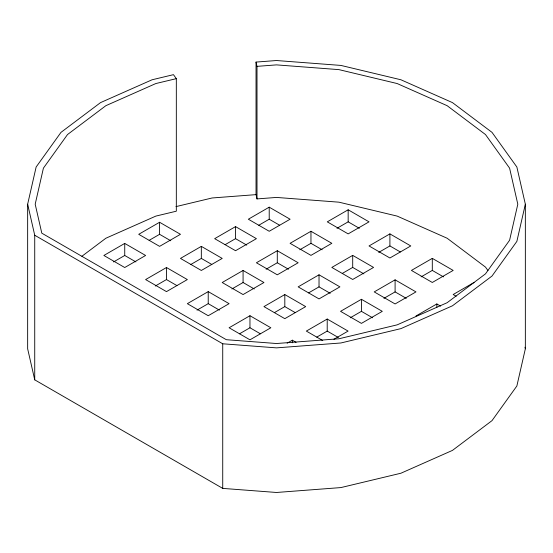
<?xml version="1.0" encoding="UTF-8"?>
<svg xmlns="http://www.w3.org/2000/svg" width="553" height="553" viewBox="0 0 553 553"><rect width="100%" height="100%" fill="white"/><g stroke="black" fill="none" stroke-linecap="round" stroke-linejoin="round"><path stroke-width="0.83" d="M487.953 270.535L485.479 267.092L447.128 238.239L397.158 216.099L338.954 202.177L276.5 197.435L257.007 198.914L256.032 194.635L256.032 62.081L276.5 60.526L340.904 65.42L400.925 79.777L452.465 102.609L492.011 132.361L516.868 167.013L525.35 204.202L525.35 348.798L516.868 385.987L492.011 420.639L452.465 450.391L400.925 473.223L340.904 487.58L276.5 492.474L222.728 488.389L34.728 379.842L27.65 348.798L27.65 204.202L36.132 167.013L60.989 132.361L100.535 102.609L152.075 79.777L173.462 74.662L176.324 78.65L176.324 211.198L155.842 216.099L105.872 238.239L81.899 256.274M525.35 204.202L516.868 241.385L492.011 276.037L452.465 305.788L400.925 328.62L340.904 342.978L276.5 347.872L222.728 343.786L34.728 235.246L27.65 204.202M159.589 222.265L138.72 234.313L159.589 246.362L180.465 234.313L159.589 222.265L159.589 234.313L170.773 240.769M124.736 243.417L103.867 255.472L124.736 267.521L145.612 255.472L124.736 243.417L124.736 255.472L135.92 261.928M149.158 240.341L159.589 234.313M113.559 261.928L124.736 255.472M201.333 246.362L180.465 258.417L201.333 270.465L222.202 258.417L201.333 246.362L201.333 258.417L190.896 264.438M235.543 226.612L214.668 238.661L235.543 250.716L256.412 238.661L235.543 226.612L235.543 238.661L246.721 245.117M269.214 207.175L248.345 219.223L269.214 231.272L290.09 219.223L269.214 207.175L269.214 219.223L258.783 225.251M166.481 267.521L145.612 279.569L166.481 291.618L187.349 279.569L166.481 267.521L166.481 279.569L155.296 286.025M225.106 244.689L235.543 238.661M243.078 270.465L222.202 282.514L243.078 294.562L263.947 282.514L243.078 270.465L243.078 282.514L254.256 288.97M277.288 250.716L256.412 262.765L277.288 274.813L298.157 262.765L277.288 250.716L277.288 262.765L266.104 269.221M310.959 231.272L290.09 243.32L310.959 255.375L331.828 243.32L310.959 231.272L310.959 243.32L322.143 249.776M348.162 209.794L327.293 221.843L348.162 233.891L369.031 221.843L348.162 209.794L348.162 221.843L336.977 228.299M208.225 291.618L187.349 303.666L208.225 315.722L229.094 303.666L208.225 291.618L208.225 303.666L197.041 310.122M231.894 288.97L243.078 282.514M299.781 249.776L310.959 243.32M284.816 294.562L263.947 306.611L284.816 318.666L305.691 306.611L284.816 294.562L284.816 306.611L295.254 312.639M319.026 274.813L298.157 286.862L319.026 298.91L339.901 286.862L319.026 274.813L319.026 286.862L330.21 293.318M352.703 255.375L331.828 267.424L352.703 279.472L373.572 267.424L352.703 255.375L352.703 267.424L363.881 273.88M389.906 233.891L369.031 245.947L389.906 257.995L410.775 245.947L389.906 233.891L389.906 245.947L378.722 252.396M249.963 315.722L229.094 327.77L249.963 339.819L270.839 327.77L249.963 315.722L249.963 327.77L260.401 333.798M274.385 312.639L284.816 306.611M308.595 292.89L319.026 286.862M342.266 273.445L352.703 267.424M239.532 333.798L249.963 327.77M333.922 339.266L348.086 331.088L327.21 319.04L306.341 331.088L322.738 340.558M361.42 299.291L340.551 311.339L361.42 323.387L382.289 311.339L361.42 299.291L361.42 311.339L372.604 317.795M395.098 279.846L374.222 291.901L395.098 303.95L415.967 291.901L395.098 279.846L395.098 291.901L406.275 298.35M432.301 258.369L411.425 270.417L432.301 282.472L453.17 270.417L432.301 258.369L432.301 270.417L443.478 276.873M287.138 343.206L292.357 340.192L296.083 342.348M316.779 337.116L327.21 331.088L338.395 337.544M350.243 317.795L361.42 311.339M383.913 298.35L395.098 291.901M421.116 276.873L432.301 270.417M415.967 315.998L436.835 303.95L440.568 306.099M474.039 282.472L453.17 294.521L456.149 296.242M176.324 78.65L155.842 83.544L105.872 105.685L67.521 134.538L43.41 168.14L35.192 204.202L41.8 233.166L226.329 339.701L276.5 343.517L338.954 338.768L397.158 324.853L447.128 302.712L485.479 273.859L509.59 240.258L517.808 204.202L509.59 168.14L485.479 134.538L447.128 105.685L397.158 83.544L338.954 69.63L276.5 64.881L257.007 66.36L256.032 62.081M175.965 206.615L212.096 197.974L256.032 194.635M348.162 221.843L359.339 228.299M389.906 245.947L400.337 251.968M269.214 219.223L279.652 225.251M277.288 262.765L288.466 269.221M201.333 258.417L211.771 264.438M166.481 279.569L176.919 285.597M208.225 303.666L219.403 310.122M524.991 347.222L525.35 348.798M436.835 303.95L436.835 307.392M327.21 319.04L327.21 331.088M292.357 340.192L292.357 342.777M257.007 66.36L257.007 198.914M222.728 343.786L222.728 488.389M34.728 235.246L34.728 379.842"/></g></svg>
